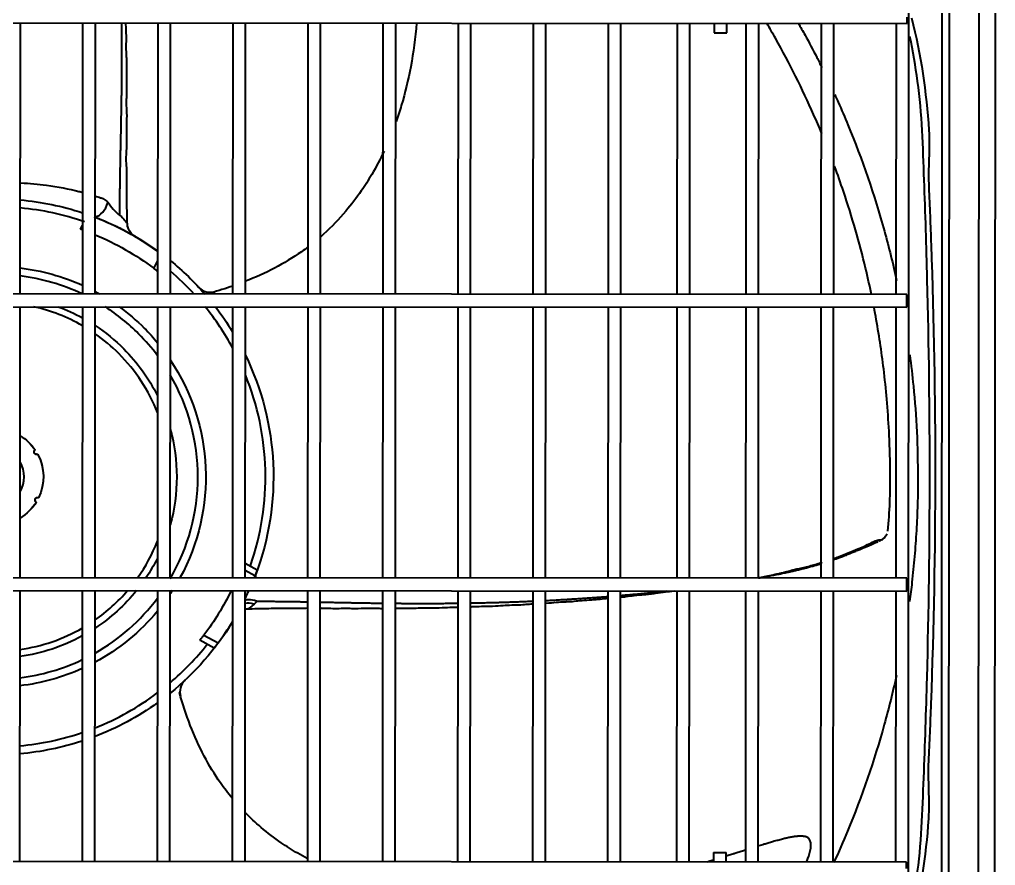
# Model space of a CAD drawing. Extents: x 58467 to 79089, y -33726 to -17391.
# Drawn here: x 78465.97 to 78496.51, y -20555.83 to -20529.37 of the extents above; entities that cross this region are included whole.
import ezdxf

# ---------------------------------------------------------------- set-up
doc = ezdxf.new("R2010")
doc.units = 0
doc.header["$LTSCALE"] = 100
doc.layers.add('+ENTE-ST-DOSEME USTU KONDDRENAJ', color=110, linetype='DOSEMEUSTUKONDENSDRENAJ_LINE', lineweight=40)
doc.linetypes.add('DOSEMEUSTUKONDENSDRENAJ_LINE', pattern='A,300,-40,["CD",Standard,S=15,R=0,X=-35,Y=-7.5],0', length=340)

# ---------------------------------------------------------------- blocks, each defined once
blk = doc.blocks.new('4. KAT')
at = {"color": 3}
for p, q in [((54186.561, -33274.655, -3.339), (54186.602, -33206.65, -3.339)), ((54187.102, -33206.65, -3.339), (54187.061, -33274.655, -3.339)), ((54185.654, -33219.163, -3.339), (54185.624, -33268.219, -3.339)), ((54185.412, -33268.066, -3.339), (54185.442, -33219.315, -3.339)), ((54184.371, -33266.387, -3.339), (54184.398, -33220.994, -3.339)), ((54065.973, -33230.5, -3.339), (54184.335, -33230.572, -3.339)), ((54184.335, -33230.572, -3.339), (54184.336, -33230.372, -3.339)), ((54156.578, -33239.034, -3.339), (54156.583, -33230.556, -3.339)), ((54158.532, -33230.557, -3.339), (54158.527, -33239.036, -3.339)), ((54158.927, -33239.036, -3.339), (54158.932, -33230.557, -3.339)), ((54160.882, -33230.558, -3.339), (54160.877, -33239.037, -3.339)), ((54161.277, -33239.037, -3.339), (54161.282, -33230.559, -3.339)), ((54163.232, -33230.56, -3.339), (54163.227, -33239.038, -3.339)), ((54163.627, -33239.039, -3.339), (54163.632, -33230.56, -3.339)), ((54165.581, -33230.561, -3.339), (54165.576, -33239.04, -3.339)), ((54165.976, -33239.04, -3.339), (54165.981, -33230.562, -3.339)), ((54167.931, -33230.563, -3.339), (54167.926, -33239.041, -3.339)), ((54168.326, -33239.042, -3.339), (54168.331, -33230.563, -3.339)), ((54170.281, -33230.564, -3.339), (54170.275, -33239.043, -3.339)), ((54170.675, -33239.043, -3.339), (54170.681, -33230.564, -3.339)), ((54172.63, -33230.566, -3.339), (54172.625, -33239.044, -3.339)), ((54173.025, -33239.044, -3.339), (54173.03, -33230.566, -3.339)), ((54174.98, -33230.567, -3.339), (54174.975, -33239.046, -3.339)), ((54175.375, -33239.046, -3.339), (54175.38, -33230.567, -3.339)), ((54177.136, -33230.568, -3.339), (54177.131, -33239.047, -3.339)), ((54177.531, -33239.047, -3.339), (54177.536, -33230.569, -3.339)), ((54178.293, -33230.568, -3.339), (54178.293, -33230.868, -3.339)), ((54178.693, -33230.869, -3.339), (54178.693, -33230.569, -3.339)), ((54179.293, -33230.569, -3.339), (54179.288, -33239.048, -3.339)), ((54179.688, -33239.048, -3.339), (54179.693, -33230.57, -3.339)), ((54181.643, -33230.571, -3.339), (54181.638, -33239.05, -3.339)), ((54182.038, -33239.05, -3.339), (54182.043, -33230.571, -3.339)), ((54183.992, -33230.572, -3.339), (54183.987, -33239.051, -3.339)), ((54178.293, -33230.868, -3.339), (54178.693, -33230.869, -3.339)), ((54158.463, -33237.009, -3.339), (54158.529, -33236.89, -3.339)), ((54160.757, -33238.233, -3.339), (54160.878, -33238.013, -3.339)), ((54184.33, -33239.051, -3.339), (54065.967, -33238.979, -3.339)), ((54162.167, -33238.825, -3.339), (54162.185, -33238.844, -3.339)), ((54184.33, -33239.251, -3.339), (54184.33, -33239.051, -3.339)), ((54065.967, -33239.379, -3.339), (54184.33, -33239.451, -3.339)), ((54184.33, -33239.451, -3.339), (54184.33, -33239.251, -3.339)), ((54156.572, -33247.912, -3.339), (54156.577, -33239.434, -3.339)), ((54158.527, -33239.436, -3.339), (54158.522, -33247.913, -3.339)), ((54158.922, -33247.913, -3.339), (54158.927, -33239.436, -3.339)), ((54160.877, -33239.437, -3.339), (54160.872, -33247.915, -3.339)), ((54161.271, -33247.915, -3.339), (54161.277, -33239.437, -3.339)), ((54163.226, -33239.438, -3.339), (54163.221, -33247.916, -3.339)), ((54163.621, -33247.916, -3.339), (54163.626, -33239.439, -3.339)), ((54165.576, -33239.44, -3.339), (54165.571, -33247.918, -3.339)), ((54165.971, -33247.918, -3.339), (54165.976, -33239.44, -3.339)), ((54167.926, -33239.441, -3.339), (54167.92, -33247.919, -3.339)), ((54168.32, -33247.919, -3.339), (54168.326, -33239.442, -3.339)), ((54170.275, -33239.443, -3.339), (54170.27, -33247.92, -3.339)), ((54170.67, -33247.921, -3.339), (54170.675, -33239.443, -3.339)), ((54172.625, -33239.444, -3.339), (54172.62, -33247.922, -3.339)), ((54173.02, -33247.922, -3.339), (54173.025, -33239.444, -3.339)), ((54174.975, -33239.446, -3.339), (54174.969, -33247.923, -3.339)), ((54175.369, -33247.923, -3.339), (54175.374, -33239.446, -3.339)), ((54177.131, -33239.447, -3.339), (54177.126, -33247.925, -3.339)), ((54177.526, -33247.925, -3.339), (54177.531, -33239.447, -3.339)), ((54179.288, -33239.448, -3.339), (54179.282, -33247.926, -3.339)), ((54179.683, -33247.926, -3.339), (54179.688, -33239.448, -3.339)), ((54181.637, -33239.449, -3.339), (54181.632, -33247.928, -3.339)), ((54182.032, -33247.928, -3.339), (54182.037, -33239.449, -3.339)), ((54183.987, -33239.451, -3.339), (54183.982, -33247.929, -3.339)), ((54163.621, -33247.454, -3.339), (54163.996, -33247.66, -3.339)), ((54184.325, -33247.929, -3.339), (54065.962, -33247.857, -3.339)), ((54163.926, -33247.85, -3.339), (54163.621, -33247.682, -3.339)), ((54184.325, -33248.129, -3.339), (54184.325, -33247.929, -3.339)), ((54065.962, -33248.257, -3.339), (54184.325, -33248.329, -3.339)), ((54184.325, -33248.329, -3.339), (54184.325, -33248.129, -3.339)), ((54156.567, -33256.791, -3.339), (54156.572, -33248.312, -3.339)), ((54158.522, -33248.313, -3.339), (54158.517, -33256.792, -3.339)), ((54158.916, -33256.792, -3.339), (54158.922, -33248.313, -3.339)), ((54160.871, -33248.315, -3.339), (54160.866, -33256.793, -3.339)), ((54161.266, -33256.793, -3.339), (54161.271, -33248.315, -3.339)), ((54163.221, -33248.316, -3.339), (54163.216, -33256.795, -3.339)), ((54163.616, -33256.795, -3.339), (54163.621, -33248.316, -3.339)), ((54165.571, -33248.318, -3.339), (54165.565, -33256.796, -3.339)), ((54165.965, -33256.796, -3.339), (54165.971, -33248.318, -3.339)), ((54167.92, -33248.319, -3.339), (54167.915, -33256.798, -3.339)), ((54168.315, -33256.798, -3.339), (54168.32, -33248.319, -3.339)), ((54170.27, -33248.32, -3.339), (54170.265, -33256.799, -3.339)), ((54170.665, -33256.799, -3.339), (54170.67, -33248.321, -3.339)), ((54172.619, -33248.322, -3.339), (54172.614, -33256.8, -3.339)), ((54173.014, -33256.801, -3.339), (54173.019, -33248.322, -3.339)), ((54174.969, -33248.323, -3.339), (54174.964, -33256.802, -3.339)), ((54175.364, -33256.802, -3.339), (54175.369, -33248.323, -3.339)), ((54177.126, -33248.325, -3.339), (54177.12, -33256.803, -3.339)), ((54177.52, -33256.803, -3.339), (54177.526, -33248.325, -3.339)), ((54179.282, -33248.326, -3.339), (54179.277, -33256.805, -3.339)), ((54179.677, -33256.805, -3.339), (54179.682, -33248.327, -3.339)), ((54179.677, -33256.805, -3.339), (54179.682, -33248.327, -3.339)), ((54181.632, -33248.327, -3.339), (54181.627, -33256.806, -3.339)), ((54182.027, -33256.807, -3.339), (54182.032, -33248.327, -3.339)), ((54183.982, -33248.329, -3.339), (54183.976, -33256.808, -3.339)), ((54162.327, -33249.709, -3.339), (54162.77, -33249.953, -3.339)), ((54162.648, -33250.113, -3.339), (54162.203, -33249.869, -3.339)), ((54161.735, -33251.119, -3.339), (54161.716, -33251.137, -3.339)), ((54178.278, -33256.504, -3.339), (54178.278, -33256.805, -3.339)), ((54178.678, -33256.805, -3.339), (54178.678, -33256.505, -3.339)), ((54184.319, -33256.808, -3.339), (54065.957, -33256.736, -3.339)), ((54184.319, -33257.008, -3.339), (54184.319, -33256.808, -3.339))]:
    blk.add_line(p, q, dxfattribs=at)
at = {"color": 3, "extrusion": (0, 0, -1)}
for centre, radius, start, end in [((-54155.804, -33244.756, 3.339), 8.699, 95.1136, 108.2553), ((-54155.804, -33244.756, 3.339), 8.191, 112.4245, 127.2082), ((-54155.804, -33244.756, 3.339), 8.699, 117.7046, 125.6824), ((-54155.804, -33244.756, 3.339), 8.699, 128.9956, 138.8965), ((-54155.804, -33244.756, 3.339), 6.582, 96.7455, 114.4361), ((-54155.804, -33244.756, 3.339), 6.582, 118.3174, 119.6336), ((-54155.804, -33244.756, 3.339), 5.671, 110.2174, 118.683), ((-54155.804, -33244.756, 3.339), 6.582, 126.0574, 135.0349), ((-54155.804, -33244.756, 3.339), 8.699, 142.3068, 148.5646), ((-54155.804, -33244.756, 3.339), 5.671, 123.4024, 135.0349), ((-54155.804, -33244.756, 3.339), 6.582, 135.0349, 140.3955), ((-54155.804, -33244.756, 3.339), 5.671, 135.0349, 153.3949), ((-54155.804, -33244.756, 3.339), 6.582, 146.223, 208.683), ((-54155.804, -33244.756, 3.339), 8.699, 154.0479, 200.4706), ((-54155.804, -33244.756, 3.339), 5.671, 164.6955, 195.363), ((-54155.804, -33244.756, 3.339), 1.5, 120.9344, 145.9198), ((-54155.804, -33244.756, 3.339), 1.5, 120.9345, 145.82), ((-54157.087, -33243.979, 3.339), 0.075, 240.2174, 57.3523), ((-54155.804, -33244.756, 3.339), 1.5, 151.5498, 205.82), ((-54155.804, -33244.756, 3.339), 1.5, 151.65, 205.9198), ((-54157.118, -33245.478, 3.339), 0.075, 300.2174, 117.3523), ((-54155.804, -33244.756, 3.339), 1.5, 211.5498, 239.1343), ((-54155.804, -33244.756, 3.339), 1.5, 211.65, 239.1342), ((-54155.804, -33244.756, 3.339), 5.671, 206.6636, 213.8411), ((-54155.804, -33244.756, 3.339), 5.671, 218.8586, 236.6561), ((-54155.804, -33244.756, 3.339), 6.582, 212.7274, 213.8355), ((-54155.804, -33244.756, 3.339), 8.191, 205.7646, 217.2082), ((-54155.804, -33244.756, 3.339), 6.582, 219.663, 241.7411), ((-54155.804, -33244.756, 3.339), 8.699, 211.5066, 231.0756), ((-54155.804, -33244.756, 3.339), 5.671, 241.3755, 262.2274), ((-54155.804, -33244.756, 3.339), 6.582, 245.6224, 263.313), ((-54155.804, -33244.756, 3.339), 8.699, 234.3889, 249.0177), ((-54155.804, -33244.756, 3.339), 8.699, 251.8137, 264.9541)]:
    blk.add_arc(centre, radius, start, end, dxfattribs=at)
at = {"color": 3}
for radius, start, end in [(8.449, 70.7519, 84.7355), (8.691, 54.2818, 69.1503), (6.332, 64.6189, 82.9789), (8.449, 42.602, 49.6204), (5.455, 60.0514, 77.3314), (6.332, 44.9651, 57.1657), (8.449, 28.5452, 39.0158), (5.455, 44.9651, 55.0789), (6.332, 36.7751, 44.9651), (5.455, 21.627, 44.9651), (6.332, 329.7082, 30.222), (8.449, 340.7519, 22.2239), (0.9, 328.8251, 31.1051), (5.455, 324.6176, 338.3032), (5.455, 304.8513, 319.2851), (6.332, 299.4851, 323.1551), (8.691, 334.0802, 335.8148), (5.455, 278.0876, 299.8789), (8.691, 323.28, 328.5769), (8.449, 310.3079, 321.6783), (6.332, 276.9514, 295.407), (8.449, 291.6355, 306.837), (8.449, 275.196, 288.7441)]:
    blk.add_arc((54155.804, -33244.756, -3.339), radius, start, end, dxfattribs=at)
at = {"color": 3, "extrusion": (5.24685e-06, -5.62791e-06, 1)}
blk.add_arc((54162.531, -33238.483, -2.866), 0.5, 223.0528, 286.4376, dxfattribs=at)
at = {"color": 3, "extrusion": (-5.90122e-06, -5.50166e-06, 1)}
blk.add_arc((54162.077, -33251.484, -3.477), 0.5, 133.0528, 196.4386, dxfattribs=at)
at = {"color": 3}
for centre, major_axis, ratio, start_param, end_param in [((54159.021, -33236.139, -3.339), (-0.175, -0.468), 0.588101, 0.279088, 1.726902), ((54164.422, -33247.973, -3.339), (-0.468, 0.175), 0.588101, 0, 0.392495), ((54163.948, -33249.033, -3.339), (-0.443, 0.232), 0.512974, -1.203049, -0.512348)]:
    blk.add_ellipse(centre, major_axis=major_axis, ratio=ratio, start_param=start_param, end_param=end_param, dxfattribs=at)
for points, knots in [([(54184.478, -33230.396, -3.339), (54184.765, -33231.549, -3.339), (54184.943, -33232.721, -3.339), (54185.052, -33234.506, -3.339), (54184.988, -33235.102, -3.339), (54185.042, -33236.295, -3.339), (54185.066, -33236.892, -3.339), (54185.174, -33239.88, -3.339), (54185.216, -33242.278, -3.339), (54185.214, -33244.674, -3.339)], [0, 0, 0, 0, 0.25, 0.25, 0.375, 0.375, 0.5, 0.5, 1, 1, 1, 1]), ([(54159.698, -33236.571, -3.339), (54159.698, -33236.555, -3.339), (54159.698, -33236.513, -3.339), (54159.697, -33236.429, -3.339), (54159.697, -33236.337, -3.339), (54159.697, -33236.243, -3.339), (54159.697, -33236.16, -3.339), (54159.698, -33236.078, -3.339), (54159.699, -33235.982, -3.339), (54159.699, -33235.882, -3.339), (54159.701, -33235.771, -3.339), (54159.702, -33235.672, -3.339), (54159.703, -33235.565, -3.339), (54159.705, -33235.466, -3.339), (54159.706, -33235.365, -3.339), (54159.708, -33235.249, -3.339), (54159.71, -33235.147, -3.339), (54159.712, -33235.031, -3.339), (54159.714, -33234.913, -3.339), (54159.716, -33234.793, -3.339), (54159.719, -33234.688, -3.339), (54159.721, -33234.581, -3.339), (54159.724, -33234.457, -3.339), (54159.726, -33234.33, -3.339), (54159.729, -33234.205, -3.339), (54159.731, -33234.079, -3.339), (54159.734, -33233.954, -3.339), (54159.736, -33233.829, -3.339), (54159.738, -33233.705, -3.339), (54159.741, -33233.579, -3.339), (54159.743, -33233.454, -3.339), (54159.745, -33233.329, -3.339), (54159.747, -33233.202, -3.339), (54159.749, -33233.059, -3.339), (54159.752, -33232.93, -3.339), (54159.754, -33232.782, -3.339), (54159.755, -33232.649, -3.339), (54159.757, -33232.517, -3.339), (54159.758, -33232.369, -3.339), (54159.759, -33232.239, -3.339), (54159.761, -33232.093, -3.339), (54159.762, -33231.964, -3.339), (54159.762, -33231.818, -3.339), (54159.763, -33231.672, -3.339), (54159.763, -33231.525, -3.339), (54159.763, -33231.377, -3.339), (54159.763, -33231.244, -3.339), (54159.763, -33231.092, -3.339), (54159.763, -33230.957, -3.339), (54159.762, -33230.789, -3.339), (54159.761, -33230.667, -3.339), (54159.76, -33230.579, -3.339), (54159.76, -33230.557, -3.339)], [0, 0, 0, 0, 0.009657, 0.02509, 0.048239, 0.063672, 0.079104, 0.094537, 0.109969, 0.133118, 0.148551, 0.1717, 0.187132, 0.202565, 0.225714, 0.241146, 0.264295, 0.279728, 0.302877, 0.326025, 0.341458, 0.356891, 0.380039, 0.403188, 0.418621, 0.44177, 0.464919, 0.480351, 0.5035, 0.526649, 0.542082, 0.56523, 0.588379, 0.603812, 0.634677, 0.65011, 0.673259, 0.696407, 0.71184, 0.742705, 0.758138, 0.781287, 0.804435, 0.827584, 0.850733, 0.873882, 0.897031, 0.912464, 0.943329, 0.958761, 0.989626, 1, 1, 1, 1]), ([(54159.935, -33236.937, -3.339), (54159.929, -33236.742, -3.339), (54159.918, -33236.346, -3.339), (54159.915, -33235.924, -3.339), (54159.913, -33235.638, -3.339), (54159.915, -33235.515, -3.339), (54159.913, -33235.384, -3.339), (54159.916, -33235.276, -3.339), (54159.915, -33235.174, -3.339), (54159.908, -33235.012, -3.339), (54159.891, -33234.829, -3.339), (54159.908, -33234.548, -3.339), (54159.923, -33234.163, -3.339), (54159.912, -33233.853, -3.339), (54159.918, -33233.607, -3.339), (54159.921, -33233.481, -3.339), (54159.919, -33233.299, -3.339), (54159.902, -33233.103, -3.339), (54159.915, -33232.821, -3.339), (54159.923, -33232.494, -3.339), (54159.908, -33232.176, -3.339), (54159.911, -33231.935, -3.339), (54159.913, -33231.773, -3.339), (54159.913, -33231.689, -3.339), (54159.904, -33231.536, -3.339), (54159.896, -33231.358, -3.339), (54159.9, -33231.141, -3.339), (54159.901, -33230.889, -3.339), (54159.892, -33230.696, -3.339), (54159.886, -33230.573, -3.339), (54159.885, -33230.556, -3.339)], [0, 0, 0, 0, 0.086927, 0.17607, 0.186813, 0.212809, 0.232759, 0.251976, 0.264118, 0.276953, 0.324589, 0.364075, 0.406459, 0.489914, 0.52257, 0.535292, 0.546877, 0.601972, 0.636018, 0.672402, 0.744707, 0.800023, 0.809861, 0.818716, 0.836443, 0.879261, 0.904512, 0.931969, 0.990672, 1, 1, 1, 1]), ([(54168.982, -33230.563, -3.339), (54168.945, -33231.019, -3.339), (54168.829, -33231.886, -3.339), (54168.586, -33232.911, -3.339), (54168.402, -33233.476, -3.339), (54168.344, -33233.641, -3.339)], [0, 0, 0, 0, 0.437836, 0.834264, 1, 1, 1, 1]), ([(54181.664, -33234.011, -3.339), (54181.582, -33233.813, -3.339), (54181.155, -33232.817, -3.339), (54180.581, -33231.665, -3.339), (54180.038, -33230.722, -3.339), (54179.946, -33230.565, -3.339)], [0, 0, 0, 0, 0.170646, 0.861893, 1, 1, 1, 1]), ([(54180.93, -33230.557, -3.339), (54181.001, -33230.683, -3.339), (54181.199, -33231.039, -3.339), (54181.445, -33231.504, -3.339), (54181.616, -33231.844, -3.339), (54181.669, -33231.95, -3.339)], [0, 0, 0, 0, 0.275017, 0.774969, 1, 1, 1, 1]), ([(54185.045, -33244.794, -3.339), (54185.046, -33242.721, -3.339), (54185.02, -33240.649, -3.339), (54184.943, -33237.541, -3.339), (54184.91, -33236.505, -3.339), (54184.852, -33234.952, -3.339), (54184.835, -33234.434, -3.339), (54184.781, -33233.402, -3.339), (54184.733, -33232.889, -3.339), (54184.601, -33231.91, -3.339), (54184.521, -33231.443, -3.339), (54184.422, -33230.979, -3.339)], [0, 0, 0, 0, 0.44833, 0.44833, 0.672495, 0.672495, 0.784577, 0.784577, 0.89666, 0.89666, 1, 1, 1, 1]), ([(54182.071, -33232.795, -3.339), (54182.108, -33232.876, -3.339), (54182.249, -33233.19, -3.339), (54182.848, -33234.585, -3.339), (54183.486, -33236.442, -3.339), (54183.895, -33238.094, -3.339), (54184.008, -33238.61, -3.339)], [0, 0, 0, 0, 0.043362, 0.168663, 0.74173, 1, 1, 1, 1]), ([(54167.966, -33234.564, -3.339), (54167.849, -33234.813, -3.339), (54167.627, -33235.238, -3.339), (54167.228, -33235.865, -3.339), (54166.741, -33236.504, -3.339), (54166.295, -33236.966, -3.339), (54166.012, -33237.215, -3.339), (54165.982, -33237.242, -3.339)], [0, 0, 0, 0, 0.248237, 0.430741, 0.666692, 0.9639, 1, 1, 1, 1]), ([(54183.22, -33239.051, -3.339), (54183.163, -33238.778, -3.339), (54182.923, -33237.704, -3.339), (54182.54, -33236.366, -3.339), (54182.164, -33235.3, -3.339), (54182.068, -33235.039, -3.339)], [0, 0, 0, 0, 0.204786, 0.80511, 1, 1, 1, 1]), ([(54156.595, -33235.561, -3.339), (54156.872, -33235.574, -3.339), (54157.141, -33235.599, -3.339), (54157.76, -33235.68, -3.339), (54158.101, -33235.745, -3.339), (54158.457, -33235.835, -3.339), (54158.496, -33235.845, -3.339), (54158.534, -33235.855, -3.339)], [0, 0, 0, 0, 0.387206, 0.387206, 0.93276, 0.93276, 1, 1, 1, 1]), ([(54158.93, -33235.971, -3.339), (54158.984, -33235.988, -3.339), (54159.038, -33236.007, -3.339), (54159.124, -33236.032, -3.339), (54159.155, -33236.045, -3.339), (54159.23, -33236.089, -3.339), (54159.275, -33236.12, -3.339), (54159.32, -33236.167, -3.339)], [0, 0, 0, 0, 0.427919, 0.427919, 0.71396, 0.71396, 1, 1, 1, 1]), ([(54159.32, -33236.167, -3.339), (54159.378, -33236.229, -3.339), (54159.429, -33236.313, -3.339), (54159.554, -33236.458, -3.339), (54159.63, -33236.519, -3.339), (54159.695, -33236.584, -3.339)], [0, 0, 0, 0, 0.5, 0.5, 1, 1, 1, 1]), ([(54159.694, -33236.978, -3.339), (54159.674, -33236.968, -3.339), (54159.653, -33236.959, -3.339), (54159.537, -33236.904, -3.339), (54159.44, -33236.861, -3.339), (54159.256, -33236.779, -3.339), (54159.17, -33236.741, -3.339), (54159.032, -33236.682, -3.339), (54158.98, -33236.66, -3.339), (54158.929, -33236.639, -3.339)], [0, 0, 0, 0, 0.08108, 0.08108, 0.461663, 0.461663, 0.79753, 0.79753, 1, 1, 1, 1]), ([(54159.698, -33236.571, -3.339), (54159.698, -33236.571, -3.339), (54159.698, -33236.571, -3.339), (54159.729, -33236.6, -3.339), (54159.758, -33236.63, -3.339), (54159.785, -33236.66, -3.339)], [0, 0, 0, 0, 0.000046, 0.000046, 1, 1, 1, 1]), ([(54159.785, -33236.66, -3.339), (54159.832, -33236.712, -3.339), (54159.876, -33236.763, -3.339), (54159.919, -33236.819, -3.339), (54159.929, -33236.829, -3.339), (54159.931, -33236.826, -3.339)], [0, 0, 0, 0, 0.677972, 0.677972, 1, 1, 1, 1]), ([(54160.178, -33237.237, -3.339), (54160.178, -33237.238, -3.339), (54160.178, -33237.237, -3.339), (54160.178, -33237.238, -3.339), (54160.175, -33237.236, -3.339), (54160.172, -33237.234, -3.339), (54160.132, -33237.21, -3.339), (54160.059, -33237.15, -3.339), (54159.98, -33237.036, -3.339), (54159.937, -33236.921, -3.339), (54159.936, -33236.847, -3.339), (54159.938, -33236.82, -3.339)], [0, 0, 0, 0, 0.033603, 0.066016, 0.071783, 0.077551, 0.090545, 0.331487, 0.591566, 0.854337, 1, 1, 1, 1]), ([(54158.528, -33237.032, -3.339), (54158.514, -33237.027, -3.339), (54158.501, -33237.022, -3.339), (54158.48, -33237.015, -3.339), (54158.472, -33237.012, -3.339), (54158.465, -33237.01, -3.339), (54158.463, -33237.009, -3.339), (54158.463, -33237.009, -3.339)], [0, 0, 0, 0, 0.355105, 0.355105, 0.755417, 0.755417, 1, 1, 1, 1]), ([(54165.584, -33237.564, -3.339), (54165.518, -33237.615, -3.339), (54165.185, -33237.857, -3.339), (54164.547, -33238.244, -3.339), (54163.939, -33238.516, -3.339), (54163.628, -33238.639, -3.339)], [0, 0, 0, 0, 0.112654, 0.555033, 1, 1, 1, 1]), ([(54160.878, -33238.327, -3.339), (54160.868, -33238.319, -3.339), (54160.856, -33238.31, -3.339), (54160.829, -33238.288, -3.339), (54160.812, -33238.275, -3.339), (54160.782, -33238.252, -3.339), (54160.769, -33238.242, -3.339), (54160.757, -33238.233, -3.339)], [0, 0, 0, 0, 0.33514, 0.33514, 0.728378, 0.728378, 1, 1, 1, 1]), ([(54183.732, -33246.457, -3.339), (54183.762, -33246.153, -3.339), (54183.805, -33245.561, -3.339), (54183.811, -33244.56, -3.339), (54183.788, -33243.526, -3.339), (54183.718, -33242.462, -3.339), (54183.598, -33241.257, -3.339), (54183.451, -33240.258, -3.339), (54183.324, -33239.577, -3.339), (54183.3, -33239.45, -3.339)], [0, 0, 0, 0, 0.125694, 0.246952, 0.424132, 0.567334, 0.705272, 0.945108, 1, 1, 1, 1]), ([(54184.418, -33240.938, -3.339), (54184.461, -33241.263, -3.339), (54184.555, -33242.064, -3.339), (54184.654, -33243.35, -3.339), (54184.668, -33244.311, -3.339), (54184.674, -33244.794, -3.339)], [0, 0, 0, 0, 0.254972, 0.625378, 1, 1, 1, 1]), ([(54184.674, -33244.794, -3.339), (54184.672, -33245.069, -3.339), (54184.667, -33245.617, -3.339), (54184.63, -33246.436, -3.339), (54184.572, -33247.248, -3.339), (54184.498, -33247.986, -3.339), (54184.44, -33248.453, -3.339), (54184.413, -33248.651, -3.339)], [0, 0, 0, 0, 0.213165, 0.424969, 0.635409, 0.844484, 1, 1, 1, 1]), ([(54184.445, -33258.418, -3.339), (54184.521, -33258.045, -3.339), (54184.585, -33257.669, -3.339), (54184.71, -33256.775, -3.339), (54184.762, -33256.255, -3.339), (54184.821, -33255.214, -3.339), (54184.837, -33254.693, -3.339), (54184.899, -33253.131, -3.339), (54184.933, -33252.089, -3.339), (54185.015, -33248.963, -3.339), (54185.044, -33246.879, -3.339), (54185.045, -33244.794, -3.339)], [0, 0, 0, 0, 0.084354, 0.084354, 0.19881, 0.19881, 0.313265, 0.313265, 0.542177, 0.542177, 1, 1, 1, 1]), ([(54185.214, -33244.674, -3.339), (54185.213, -33247.072, -3.339), (54185.168, -33249.468, -3.339), (54185.057, -33252.461, -3.339), (54185.032, -33253.059, -3.339), (54184.976, -33254.253, -3.339), (54185.039, -33254.851, -3.339), (54184.928, -33256.637, -3.339), (54184.747, -33257.806, -3.339), (54184.461, -33258.952, -3.339)], [0, 0, 0, 0, 0.5, 0.5, 0.625, 0.625, 0.75, 0.75, 1, 1, 1, 1]), ([(54182.032, -33247.312, -3.339), (54182.083, -33247.294, -3.339), (54182.342, -33247.201, -3.339), (54182.684, -33247.062, -3.339), (54183.042, -33246.907, -3.339), (54183.221, -33246.817, -3.339), (54183.333, -33246.764, -3.339), (54183.42, -33246.732, -3.339), (54183.513, -33246.723, -3.339), (54183.558, -33246.715, -3.339), (54183.577, -33246.712, -3.339)], [0, 0, 0, 0, 0.085996, 0.432677, 0.579521, 0.710147, 0.777201, 0.826739, 0.904569, 1, 1, 1, 1]), ([(54183.443, -33246.771, -3.339), (54183.475, -33246.753, -3.339), (54183.539, -33246.717, -3.339), (54183.613, -33246.677, -3.339), (54183.662, -33246.622, -3.339), (54183.696, -33246.571, -3.339), (54183.71, -33246.543, -3.339)], [0, 0, 0, 0, 0.181976, 0.413188, 0.708779, 1, 1, 1, 1]), ([(54182.033, -33247.346, -3.339), (54182.06, -33247.337, -3.339), (54182.122, -33247.315, -3.339), (54182.206, -33247.285, -3.339), (54182.285, -33247.256, -3.339), (54182.363, -33247.226, -3.339), (54182.44, -33247.196, -3.339), (54182.526, -33247.162, -3.339), (54182.6, -33247.132, -3.339), (54182.672, -33247.102, -3.339), (54182.733, -33247.077, -3.339), (54182.794, -33247.052, -3.339), (54182.862, -33247.023, -3.339), (54182.928, -33246.994, -3.339), (54182.994, -33246.966, -3.339), (54183.045, -33246.944, -3.339), (54183.101, -33246.92, -3.339), (54183.147, -33246.9, -3.339), (54183.2, -33246.877, -3.339), (54183.241, -33246.859, -3.339), (54183.288, -33246.838, -3.339), (54183.33, -33246.82, -3.339), (54183.365, -33246.805, -3.339), (54183.402, -33246.788, -3.339), (54183.418, -33246.782, -3.339), (54183.423, -33246.78, -3.339)], [0, 0, 0, 0, 0.047147, 0.107974, 0.148526, 0.189077, 0.249904, 0.290456, 0.351283, 0.391834, 0.432386, 0.472937, 0.513489, 0.574316, 0.614867, 0.655419, 0.69597, 0.736522, 0.777073, 0.817625, 0.858176, 0.898727, 0.939279, 0.97983, 1, 1, 1, 1]), ([(54179.687, -33247.91, -3.339), (54179.752, -33247.897, -3.339), (54179.968, -33247.851, -3.339), (54180.179, -33247.812, -3.339), (54180.529, -33247.735, -3.339), (54180.734, -33247.671, -3.339), (54180.97, -33247.621, -3.339), (54181.151, -33247.581, -3.339), (54181.333, -33247.534, -3.339), (54181.48, -33247.491, -3.339), (54181.575, -33247.463, -3.339), (54181.635, -33247.445, -3.339), (54181.665, -33247.435, -3.339), (54181.681, -33247.43, -3.339)], [0, 0, 0, 0, 0.098734, 0.346332, 0.396322, 0.571696, 0.645977, 0.72631, 0.812723, 0.903867, 0.955533, 0.977657, 1, 1, 1, 1]), ([(54179.689, -33247.919, -3.339), (54179.711, -33247.915, -3.339), (54179.79, -33247.901, -3.339), (54179.895, -33247.881, -3.339), (54180.031, -33247.855, -3.339), (54180.14, -33247.834, -3.339), (54180.276, -33247.807, -3.339), (54180.383, -33247.785, -3.339), (54180.504, -33247.759, -3.339), (54180.61, -33247.736, -3.339), (54180.729, -33247.71, -3.339), (54180.848, -33247.682, -3.339), (54180.953, -33247.657, -3.339), (54181.058, -33247.632, -3.339), (54181.162, -33247.605, -3.339), (54181.265, -33247.579, -3.339), (54181.367, -33247.551, -3.339), (54181.467, -33247.523, -3.339), (54181.56, -33247.497, -3.339), (54181.614, -33247.48, -3.339), (54181.632, -33247.475, -3.339)], [0, 0, 0, 0, 0.032531, 0.11396, 0.154675, 0.236104, 0.276818, 0.358248, 0.398962, 0.460034, 0.521106, 0.582177, 0.643249, 0.683964, 0.745036, 0.806107, 0.846822, 0.907894, 0.968965, 1, 1, 1, 1]), ([(54163.996, -33247.66, -3.339), (54163.996, -33247.66, -3.339), (54163.994, -33247.663, -3.339), (54163.989, -33247.677, -3.339), (54163.986, -33247.688, -3.339), (54163.976, -33247.714, -3.339), (54163.971, -33247.73, -3.339), (54163.957, -33247.765, -3.339), (54163.95, -33247.785, -3.339), (54163.937, -33247.82, -3.339), (54163.931, -33247.835, -3.339), (54163.926, -33247.85, -3.339)], [0, 0, 0, 0, 0.211758, 0.211758, 0.423432, 0.423432, 0.636431, 0.636431, 0.852021, 0.852021, 1, 1, 1, 1]), ([(54173.02, -33248.71, -3.339), (54173.026, -33248.709, -3.339), (54173.148, -33248.7, -3.339), (54173.35, -33248.68, -3.339), (54173.564, -33248.665, -3.339), (54173.738, -33248.658, -3.339), (54173.901, -33248.65, -3.339), (54174.112, -33248.622, -3.339), (54174.344, -33248.608, -3.339), (54174.562, -33248.594, -3.339), (54174.765, -33248.574, -3.339), (54174.895, -33248.559, -3.339), (54174.972, -33248.55, -3.339)], [0, 0, 0, 0, 0.008799, 0.183646, 0.34505, 0.408603, 0.460825, 0.566791, 0.701254, 0.778856, 0.862109, 1, 1, 1, 1]), ([(54173.029, -33248.624, -3.339), (54173.058, -33248.623, -3.339), (54173.153, -33248.618, -3.339), (54173.278, -33248.611, -3.339), (54173.44, -33248.602, -3.339), (54173.585, -33248.594, -3.339), (54173.747, -33248.584, -3.339), (54173.908, -33248.574, -3.339), (54174.053, -33248.565, -3.339), (54174.215, -33248.554, -3.339), (54174.362, -33248.544, -3.339), (54174.526, -33248.533, -3.339), (54174.673, -33248.522, -3.339), (54174.818, -33248.511, -3.339), (54174.914, -33248.504, -3.339), (54174.963, -33248.5, -3.339), (54174.964, -33248.5, -3.339)], [0, 0, 0, 0, 0.043677, 0.144139, 0.194371, 0.294833, 0.370179, 0.445526, 0.545988, 0.596219, 0.696681, 0.772028, 0.847375, 0.922721, 0.998068, 1, 1, 1, 1]), ([(54175.367, -33248.466, -3.339), (54175.389, -33248.464, -3.339), (54175.474, -33248.457, -3.339), (54175.59, -33248.447, -3.339), (54175.747, -33248.433, -3.339), (54175.889, -33248.42, -3.339), (54176.048, -33248.404, -3.339), (54176.191, -33248.39, -3.339), (54176.333, -33248.376, -3.339), (54176.489, -33248.36, -3.339), (54176.627, -33248.345, -3.339), (54176.739, -33248.333, -3.339), (54176.79, -33248.328, -3.339), (54176.811, -33248.325, -3.339)], [0, 0, 0, 0, 0.045948, 0.175933, 0.240925, 0.370909, 0.468398, 0.565886, 0.663374, 0.760863, 0.890847, 0.955839, 1, 1, 1, 1]), ([(54175.367, -33248.515, -3.339), (54175.388, -33248.514, -3.339), (54175.445, -33248.509, -3.339), (54175.594, -33248.496, -3.339), (54175.812, -33248.46, -3.339), (54176.067, -33248.441, -3.339), (54176.294, -33248.419, -3.339), (54176.524, -33248.388, -3.339), (54176.751, -33248.355, -3.339), (54176.941, -33248.337, -3.339), (54177.044, -33248.325, -3.339)], [0, 0, 0, 0, 0.037568, 0.099793, 0.235444, 0.406173, 0.503648, 0.608785, 0.82508, 1, 1, 1, 1]), ([(54163.976, -33248.648, -3.339), (54163.885, -33248.619, -3.339), (54163.8, -33248.603, -3.339), (54163.685, -33248.603, -3.339), (54163.647, -33248.609, -3.339), (54163.618, -33248.622, -3.339)], [0, 0, 0, 0, 0.604116, 0.604116, 1, 1, 1, 1]), ([(54163.62, -33248.898, -3.339), (54163.66, -33248.884, -3.339), (54163.702, -33248.876, -3.339), (54163.744, -33248.882, -3.339), (54163.746, -33248.882, -3.339)], [0, 0, 0, 0, 0.962907, 1, 1, 1, 1]), ([(54163.623, -33248.888, -3.339), (54163.818, -33248.881, -3.339), (54164.215, -33248.87, -3.339), (54164.636, -33248.867, -3.339), (54164.922, -33248.866, -3.339), (54165.045, -33248.867, -3.339), (54165.176, -33248.865, -3.339), (54165.285, -33248.868, -3.339), (54165.386, -33248.867, -3.339), (54165.479, -33248.863, -3.339), (54165.54, -33248.859, -3.339), (54165.573, -33248.857, -3.339)], [0, 0, 0, 0, 0.295836, 0.599217, 0.63578, 0.724251, 0.792145, 0.857546, 0.898871, 0.942551, 1, 1, 1, 1]), ([(54163.9, -33248.737, -3.339), (54163.848, -33248.784, -3.339), (54163.798, -33248.828, -3.339), (54163.741, -33248.871, -3.339), (54163.732, -33248.881, -3.339), (54163.735, -33248.883, -3.339)], [0, 0, 0, 0, 0.677972, 0.677972, 1, 1, 1, 1]), ([(54163.989, -33248.65, -3.339), (54163.989, -33248.65, -3.339), (54163.989, -33248.65, -3.339), (54163.961, -33248.681, -3.339), (54163.93, -33248.71, -3.339), (54163.9, -33248.737, -3.339)], [0, 0, 0, 0, 0.000046, 0.000046, 1, 1, 1, 1]), ([(54163.989, -33248.65, -3.339), (54164.005, -33248.65, -3.339), (54164.047, -33248.65, -3.339), (54164.131, -33248.65, -3.339), (54164.223, -33248.649, -3.339), (54164.317, -33248.65, -3.339), (54164.4, -33248.65, -3.339), (54164.482, -33248.65, -3.339), (54164.578, -33248.651, -3.339), (54164.678, -33248.651, -3.339), (54164.79, -33248.653, -3.339), (54164.888, -33248.654, -3.339), (54164.995, -33248.655, -3.339), (54165.095, -33248.657, -3.339), (54165.196, -33248.659, -3.339), (54165.311, -33248.66, -3.339), (54165.413, -33248.662, -3.339), (54165.506, -33248.664, -3.339), (54165.555, -33248.665, -3.339), (54165.575, -33248.665, -3.339)], [0, 0, 0, 0, 0.033268, 0.086429, 0.166172, 0.219334, 0.272495, 0.325657, 0.378819, 0.458561, 0.511723, 0.591466, 0.644627, 0.697789, 0.777532, 0.830693, 0.910436, 0.963598, 1, 1, 1, 1]), ([(54165.967, -33248.673, -3.339), (54166.012, -33248.674, -3.339), (54166.104, -33248.676, -3.339), (54166.23, -33248.678, -3.339), (54166.356, -33248.681, -3.339), (54166.482, -33248.684, -3.339), (54166.606, -33248.686, -3.339), (54166.731, -33248.688, -3.339), (54166.856, -33248.69, -3.339), (54166.981, -33248.693, -3.339), (54167.106, -33248.695, -3.339), (54167.232, -33248.698, -3.339), (54167.358, -33248.7, -3.339), (54167.501, -33248.702, -3.339), (54167.631, -33248.704, -3.339), (54167.779, -33248.706, -3.339), (54167.865, -33248.707, -3.339), (54167.918, -33248.708, -3.339), (54167.921, -33248.708, -3.339)], [0, 0, 0, 0, 0.071605, 0.144526, 0.19314, 0.266061, 0.338983, 0.387597, 0.460518, 0.533439, 0.582053, 0.654974, 0.727896, 0.77651, 0.873738, 0.922352, 0.995273, 1, 1, 1, 1]), ([(54165.969, -33248.857, -3.339), (54165.982, -33248.858, -3.339), (54166.09, -33248.863, -3.339), (54166.398, -33248.876, -3.339), (54166.707, -33248.865, -3.339), (54166.953, -33248.87, -3.339), (54167.079, -33248.873, -3.339), (54167.261, -33248.871, -3.339), (54167.457, -33248.854, -3.339), (54167.708, -33248.866, -3.339), (54167.837, -33248.87, -3.339), (54167.887, -33248.871, -3.339)], [0, 0, 0, 0, 0.020061, 0.161151, 0.438961, 0.54767, 0.590018, 0.628584, 0.811988, 0.925322, 1, 1, 1, 1]), ([(54168.318, -33248.712, -3.339), (54168.33, -33248.712, -3.339), (54168.374, -33248.712, -3.339), (54168.467, -33248.713, -3.339), (54168.597, -33248.714, -3.339), (54168.743, -33248.715, -3.339), (54168.889, -33248.715, -3.339), (54169.036, -33248.716, -3.339), (54169.183, -33248.716, -3.339), (54169.316, -33248.716, -3.339), (54169.468, -33248.715, -3.339), (54169.604, -33248.715, -3.339), (54169.772, -33248.714, -3.339), (54169.904, -33248.713, -3.339), (54170.069, -33248.711, -3.339), (54170.178, -33248.71, -3.339), (54170.255, -33248.709, -3.339), (54170.267, -33248.709, -3.339)], [0, 0, 0, 0, 0.018658, 0.069393, 0.145495, 0.221596, 0.297698, 0.3738, 0.449902, 0.526003, 0.576738, 0.678207, 0.728941, 0.83041, 0.881145, 0.982614, 1, 1, 1, 1]), ([(54168.326, -33248.865, -3.339), (54168.354, -33248.864, -3.339), (54168.485, -33248.861, -3.339), (54168.626, -33248.863, -3.339), (54168.788, -33248.866, -3.339), (54168.871, -33248.865, -3.339), (54169.024, -33248.856, -3.339), (54169.202, -33248.848, -3.339), (54169.419, -33248.852, -3.339), (54169.672, -33248.854, -3.339), (54169.958, -33248.839, -3.339), (54170.155, -33248.831, -3.339), (54170.263, -33248.83, -3.339), (54170.269, -33248.83, -3.339)], [0, 0, 0, 0, 0.047203, 0.219949, 0.250675, 0.278328, 0.333689, 0.467407, 0.546264, 0.63201, 0.815334, 0.990362, 1, 1, 1, 1]), ([(54170.67, -33248.821, -3.339), (54170.688, -33248.82, -3.339), (54170.801, -33248.811, -3.339), (54170.972, -33248.807, -3.339), (54171.193, -33248.805, -3.339), (54171.433, -33248.796, -3.339), (54171.685, -33248.776, -3.339), (54171.9, -33248.765, -3.339), (54172.073, -33248.763, -3.339), (54172.23, -33248.759, -3.339), (54172.409, -33248.74, -3.339), (54172.551, -33248.732, -3.339), (54172.619, -33248.729, -3.339)], [0, 0, 0, 0, 0.026236, 0.165323, 0.245888, 0.332132, 0.514466, 0.68062, 0.745287, 0.79789, 0.90324, 1, 1, 1, 1]), ([(54170.672, -33248.703, -3.339), (54170.723, -33248.702, -3.339), (54170.808, -33248.7, -3.339), (54170.959, -33248.697, -3.339), (54171.094, -33248.694, -3.339), (54171.264, -33248.69, -3.339), (54171.415, -33248.686, -3.339), (54171.581, -33248.681, -3.339), (54171.729, -33248.677, -3.339), (54171.876, -33248.672, -3.339), (54172.04, -33248.666, -3.339), (54172.187, -33248.661, -3.339), (54172.351, -33248.655, -3.339), (54172.484, -33248.649, -3.339), (54172.584, -33248.645, -3.339), (54172.619, -33248.643, -3.339)], [0, 0, 0, 0, 0.079108, 0.130174, 0.232307, 0.283373, 0.385506, 0.462105, 0.538704, 0.615303, 0.691903, 0.794035, 0.845101, 0.947234, 1, 1, 1, 1]), ([(54162.203, -33249.869, -3.339), (54162.203, -33249.869, -3.339), (54162.205, -33249.866, -3.339), (54162.214, -33249.855, -3.339), (54162.221, -33249.846, -3.339), (54162.238, -33249.824, -3.339), (54162.249, -33249.811, -3.339), (54162.272, -33249.781, -3.339), (54162.285, -33249.764, -3.339), (54162.308, -33249.734, -3.339), (54162.318, -33249.722, -3.339), (54162.327, -33249.709, -3.339)], [0, 0, 0, 0, 0.211356, 0.211356, 0.422617, 0.422617, 0.635365, 0.635365, 0.851032, 0.851032, 1, 1, 1, 1]), ([(54162.77, -33249.953, -3.339), (54162.757, -33249.971, -3.339), (54162.743, -33249.989, -3.339), (54162.717, -33250.024, -3.339), (54162.704, -33250.04, -3.339), (54162.683, -33250.068, -3.339), (54162.673, -33250.08, -3.339), (54162.659, -33250.099, -3.339), (54162.653, -33250.106, -3.339), (54162.649, -33250.112, -3.339), (54162.648, -33250.113, -3.339), (54162.648, -33250.113, -3.339)], [0, 0, 0, 0, 0.217793, 0.217793, 0.435623, 0.435623, 0.652794, 0.652794, 0.867695, 0.867695, 1, 1, 1, 1]), ([(54184.002, -33250.972, -3.339), (54183.889, -33251.485, -3.339), (54183.478, -33253.138, -3.339), (54182.805, -33255.09, -3.339), (54182.191, -33256.496, -3.339), (54182.042, -33256.82, -3.339)], [0, 0, 0, 0, 0.254796, 0.827092, 1, 1, 1, 1]), ([(54163.208, -33254.805, -3.339), (54163.082, -33254.653, -3.339), (54162.763, -33254.236, -3.339), (54162.307, -33253.484, -3.339), (54161.883, -33252.529, -3.339), (54161.658, -33251.853, -3.339), (54161.561, -33251.502, -3.339)], [0, 0, 0, 0, 0.160983, 0.427877, 0.710763, 1, 1, 1, 1]), ([(54165.559, -33256.699, -3.339), (54165.46, -33256.646, -3.339), (54165.184, -33256.491, -3.339), (54164.695, -33256.18, -3.339), (54164.137, -33255.755, -3.339), (54163.771, -33255.415, -3.339), (54163.607, -33255.247, -3.339)], [0, 0, 0, 0, 0.139399, 0.390327, 0.714739, 1, 1, 1, 1]), ([(54181.167, -33256.019, -3.339), (54181.152, -33256.014, -3.339), (54181.127, -33256.008, -3.339), (54181.096, -33256.003, -3.339), (54181.051, -33255.999, -3.339), (54181.014, -33255.998, -3.339), (54180.97, -33255.998, -3.339), (54180.919, -33256.001, -3.339), (54180.874, -33256.005, -3.339), (54180.814, -33256.013, -3.339), (54180.762, -33256.021, -3.339), (54180.699, -33256.032, -3.339), (54180.639, -33256.044, -3.339), (54180.562, -33256.06, -3.339), (54180.483, -33256.079, -3.339), (54180.402, -33256.099, -3.339), (54180.329, -33256.118, -3.339), (54180.256, -33256.138, -3.339), (54180.168, -33256.162, -3.339), (54180.077, -33256.188, -3.339), (54179.97, -33256.22, -3.339), (54179.875, -33256.248, -3.339), (54179.778, -33256.278, -3.339), (54179.716, -33256.297, -3.339), (54179.683, -33256.307, -3.339), (54179.678, -33256.309, -3.339)], [0, 0, 0, 0, 0.061068, 0.102482, 0.143896, 0.18531, 0.226724, 0.268138, 0.309552, 0.350965, 0.392379, 0.433793, 0.475207, 0.516621, 0.578742, 0.620156, 0.66157, 0.702984, 0.744398, 0.806519, 0.847933, 0.910054, 0.951468, 0.992881, 1, 1, 1, 1]), ([(54181.183, -33256.808, -3.339), (54181.198, -33256.773, -3.339), (54181.257, -33256.631, -3.339), (54181.321, -33256.437, -3.339), (54181.33, -33256.234, -3.339), (54181.306, -33256.143, -3.339), (54181.27, -33256.085, -3.339), (54181.225, -33256.042, -3.339), (54181.185, -33256.023, -3.339), (54181.154, -33256.015, -3.339)], [0, 0, 0, 0, 0.125875, 0.501642, 0.656556, 0.790033, 0.847053, 0.89779, 1, 1, 1, 1]), ([(54178.278, -33256.504, -3.339), (54178.278, -33256.504, -3.339), (54178.28, -33256.504, -3.339), (54178.288, -33256.504, -3.339), (54178.297, -33256.504, -3.339), (54178.321, -33256.504, -3.339), (54178.337, -33256.504, -3.339), (54178.372, -33256.504, -3.339), (54178.392, -33256.505, -3.339), (54178.435, -33256.505, -3.339), (54178.458, -33256.505, -3.339), (54178.502, -33256.505, -3.339), (54178.525, -33256.505, -3.339), (54178.567, -33256.505, -3.339), (54178.587, -33256.505, -3.339), (54178.622, -33256.505, -3.339), (54178.637, -33256.505, -3.339), (54178.66, -33256.505, -3.339), (54178.669, -33256.505, -3.339), (54178.676, -33256.505, -3.339), (54178.678, -33256.505, -3.339), (54178.678, -33256.505, -3.339)], [0, 0, 0, 0, 0.072796, 0.072796, 0.180355, 0.180355, 0.287914, 0.287914, 0.395473, 0.395473, 0.503031, 0.503031, 0.61059, 0.61059, 0.718149, 0.718149, 0.825708, 0.825708, 0.933267, 0.933267, 1, 1, 1, 1]), ([(54179.266, -33256.438, -3.339), (54179.261, -33256.44, -3.339), (54179.21, -33256.456, -3.339), (54179.112, -33256.487, -3.339), (54178.986, -33256.527, -3.339), (54178.863, -33256.566, -3.339), (54178.764, -33256.597, -3.339), (54178.697, -33256.618, -3.339), (54178.678, -33256.624, -3.339)], [0, 0, 0, 0, 0.02815, 0.268086, 0.508023, 0.66798, 0.907917, 1, 1, 1, 1]), ([(54178.278, -33256.748, -3.339), (54178.247, -33256.758, -3.339), (54178.181, -33256.778, -3.339), (54178.114, -33256.798, -3.339), (54178.077, -33256.809, -3.339), (54178.076, -33256.81, -3.339)], [0, 0, 0, 0, 0.464341, 0.973106, 1, 1, 1, 1])]:
    blk.add_open_spline(points, degree=3, knots=knots, dxfattribs=at)
for points, degree in [([(54167.933, -33234.554, -3.339), (54167.923, -33234.599, -3.339), (54167.915, -33234.645, -3.339), (54167.909, -33234.691, -3.339)], 3), ([(54159.695, -33236.584, -3.339), (54159.697, -33236.58, -3.339), (54159.697, -33236.575, -3.339), (54159.697, -33236.571, -3.339)], 3), ([(54159.848, -33237.055, -3.339), (54159.798, -33237.028, -3.339), (54159.746, -33237.003, -3.339), (54159.694, -33236.978, -3.339)], 3), ([(54163.232, -33238.786, -3.339), (54163.008, -33238.864, -3.339), (54162.781, -33238.935, -3.339), (54162.55, -33238.999, -3.339)], 3), ([(54162.167, -33238.825, -3.339), (54162.162, -33238.82, -3.339), (54162.189, -33238.849, -3.339)], 2), ([(54157.123, -33244.042, -3.339), (54157.096, -33244.057, -3.339), (54157.037, -33244.042, -3.339), (54157.005, -33243.99, -3.339), (54157.019, -33243.93, -3.339), (54157.045, -33243.914, -3.339)], 2), ([(54157.082, -33245.541, -3.339), (54157.056, -33245.526, -3.339), (54157.039, -33245.467, -3.339), (54157.068, -33245.413, -3.339), (54157.127, -33245.396, -3.339), (54157.154, -33245.409, -3.339)], 2), ([(54163.907, -33247.917, -3.339), (54163.923, -33247.877, -3.339), (54163.939, -33247.838, -3.339), (54163.953, -33247.798, -3.339)], 3), ([(54163.621, -33248.564, -3.339), (54163.659, -33248.483, -3.339), (54163.696, -33248.4, -3.339), (54163.733, -33248.317, -3.339)], 3), ([(54163.976, -33248.648, -3.339), (54163.98, -33248.649, -3.339), (54163.985, -33248.65, -3.339), (54163.989, -33248.65, -3.339)], 3), ([(54161.735, -33251.119, -3.339), (54161.74, -33251.115, -3.339), (54161.712, -33251.141, -3.339)], 2)]:
    blk.add_open_spline(points, degree=degree, dxfattribs=at)

msp = doc.modelspace()

# ---------------------------------------------------------------- block references
at = {"layer": '+ENTE-ST-DOSEME USTU KONDDRENAJ', "color": 3, "linetype": 'Continuous'}
msp.add_blockref('4. KAT', (24309.411, 12701.082), dxfattribs=at)

doc.saveas('drawing.dxf')
